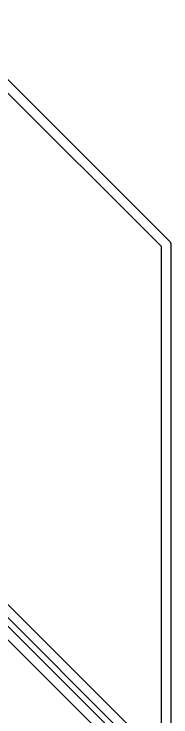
# Model space of a CAD drawing. Header units: inches. Extents: x 2.81 to 6.14, y -3.53 to -1.72.
# Drawn here: x 5.406 to 5.535, y -2.438 to -1.856 of the extents above; entities that cross this region are included whole.
import ezdxf

# ---------------------------------------------------------------- set-up
doc = ezdxf.new("R2010")
doc.units = ezdxf.units.IN
doc.header["$MEASUREMENT"] = 0
doc.layers.add('B.Cu', color=153, linetype='CONTINUOUS', true_color=0x4d7fc4)

msp = doc.modelspace()

# ---------------------------------------------------------------- linework, layer by layer
at = {"layer": 'B.Cu', "linetype": 'CONTINUOUS'}
for p, q in [((5.34621, -1.85639), (5.53428, -2.04446)), ((5.52756, -2.04887), (5.34179, -1.86311)), ((5.08686, -2.03159), (5.50778, -2.45251)), ((5.50106, -2.45693), (5.08244, -2.03831)), ((5.08152, -2.04446), (5.48704, -2.44997)), ((5.53428, -2.04446), (5.53477, -2.04506)), ((5.53477, -2.04506), (5.53477, -2.04506)), ((5.53477, -2.04506), (5.53536, -2.04648)), ((5.53536, -2.04648), (5.53543, -2.04724)), ((5.53543, -2.04724), (5.53543, -2.73459)), ((5.48031, -2.45439), (5.07711, -2.05118)), ((5.52756, -2.73622), (5.52756, -2.04887))]:
    msp.add_line(p, q, dxfattribs=at)

doc.saveas('drawing.dxf')
